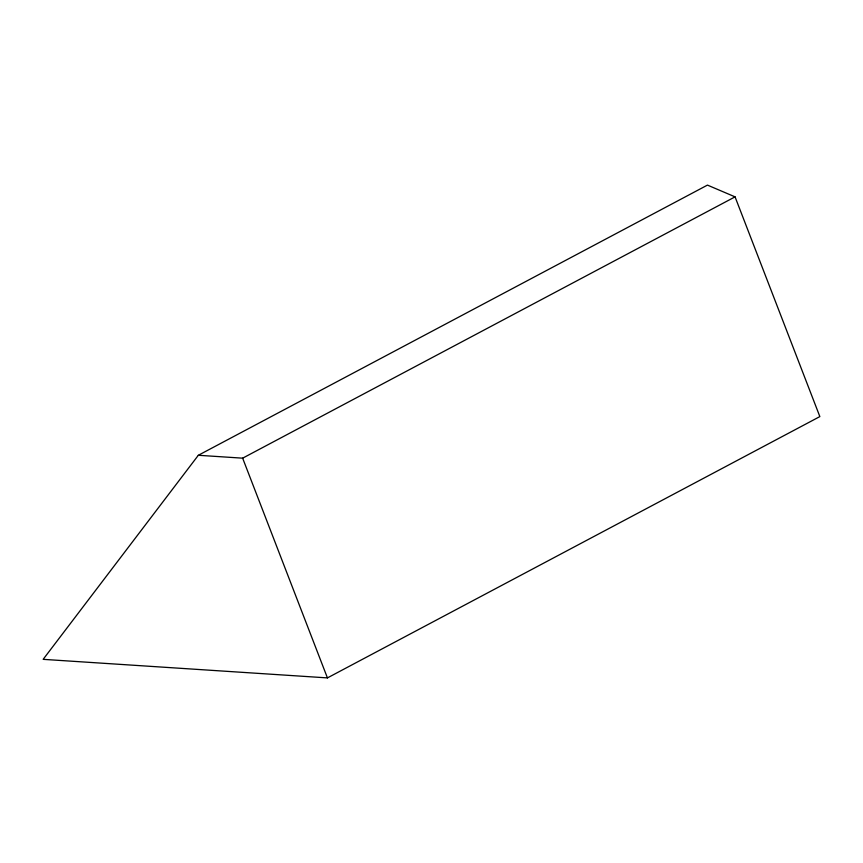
<?xml version="1.0" encoding="UTF-8"?>
<svg xmlns="http://www.w3.org/2000/svg" width="863" height="863" viewBox="0 0 863 863"><rect width="100%" height="100%" fill="white"/><g stroke="black" fill="none" stroke-linecap="round" stroke-linejoin="round"><path stroke-width="1.29" d="M198.328 455.276L43.15 659.343L327.433 677.897L819.85 416.592L735.06 196.861L707.455 185.103L198.328 455.276L242.643 458.167L735.06 196.861M242.643 458.167L327.433 677.897"/></g></svg>
